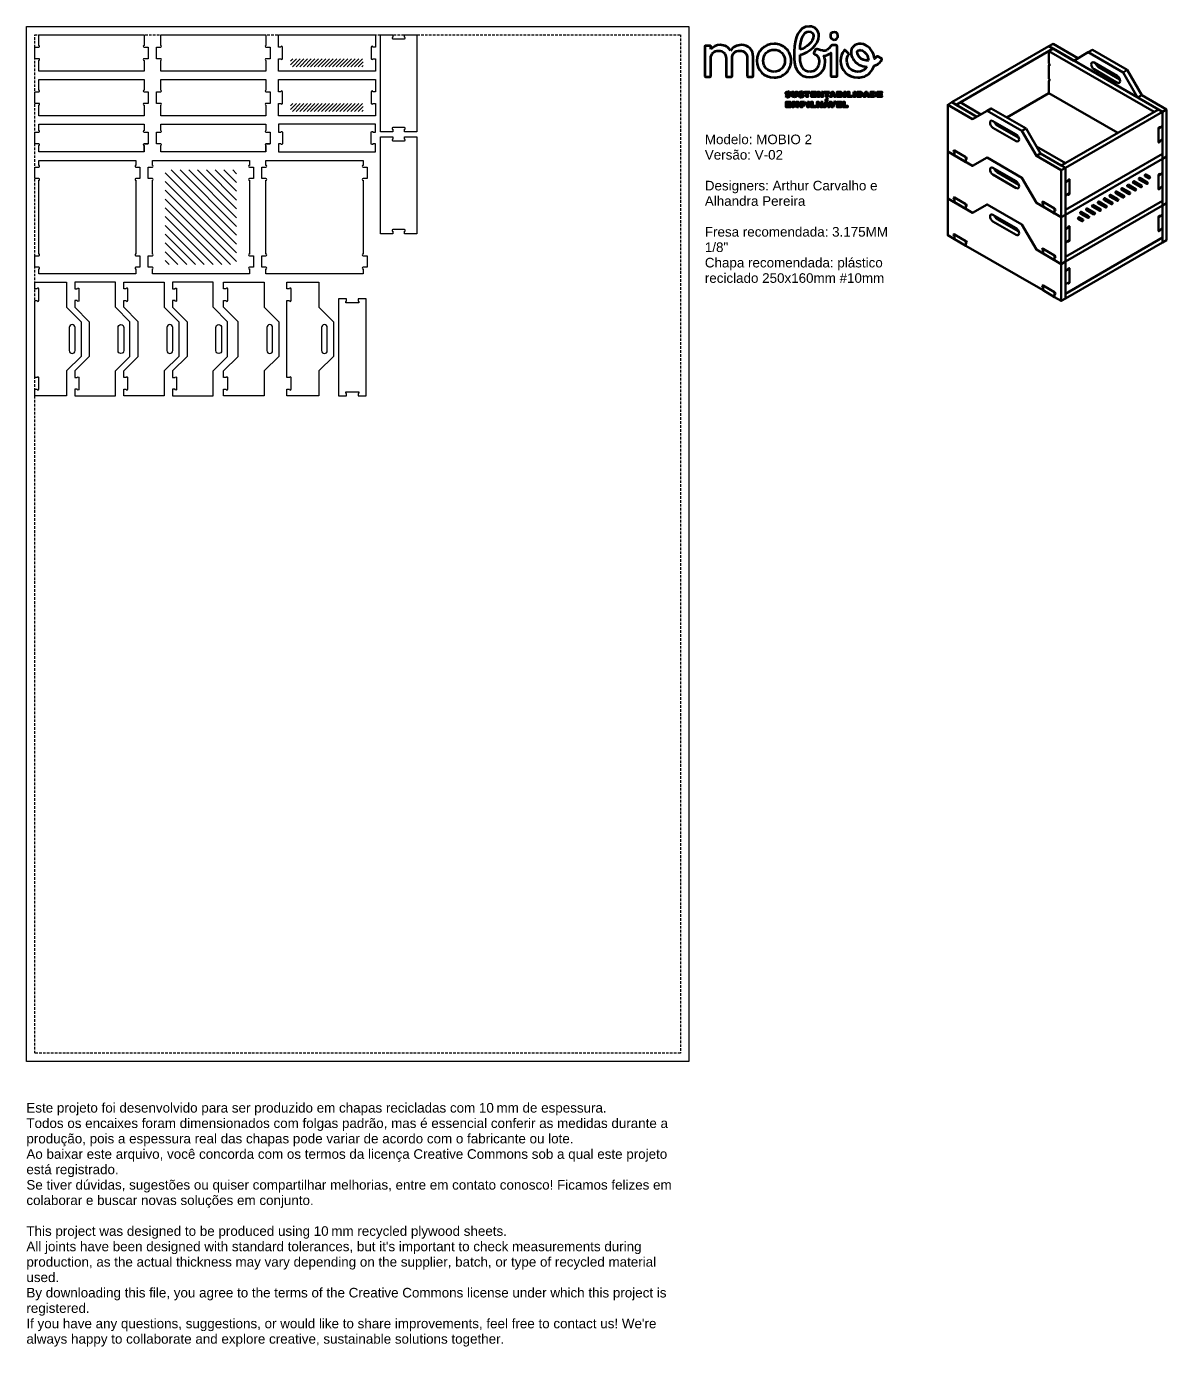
# Model space of a CAD drawing. Header units: inches. Extents: x 15 to 2770, y 903 to 4091.
import ezdxf

# ---------------------------------------------------------------- set-up
doc = ezdxf.new("R2010")
doc.units = ezdxf.units.IN
doc.header["$MEASUREMENT"] = 0
doc.linetypes.add('DASHED2', pattern=[9.525, 6.35, -3.175])
for name, color, linetype, plot in [('Chapa', 250, 'Continuous', False), ('PDF2_Geometry', 7, 'Continuous', False), ('PDF3_Geometry', 7, 'Continuous', False)]:
    doc.layers.add(name, color=color, linetype=linetype, plot=plot)
doc.layers.add('MARGEM_DE_SEGURANÇA_20.0MM', color=93, linetype='DASHED2', true_color=0x66cc66, plot=False)
doc.layers.add('TOP-CUT-INSIDE_10.0MM', color=240, linetype='Continuous', true_color=0xff1f31)
doc.layers.add('TOP-CUT-OUTSIDE_10.0MM', color=6, linetype='Continuous', true_color=0xff00ff)
doc.layers.add('TOP-CUT-ON-LINE_10.00MM', color=4, linetype='Continuous')
doc.styles.get("Standard").update_dxf_attribs({"font": 'arial.ttf'})

# ---------------------------------------------------------------- blocks, each defined once
blk = doc.blocks.new('Ativo 34')
at = {"layer": 'PDF2_Geometry', "lineweight": 158}
for points in [[(1.11, 10.45), (1.11, 10.92, 0.414143), (0.95, 11.07), (0.19, 11.07, 0.414143), (0.03, 10.92), (0.03, 5.62, 0.414199), (0.18, 5.47), (0.96, 5.47, 0.414234), (1.11, 5.62), (1.11, 8.78)], [(21.66, 8.72, 0.050353), (21.48, 9.25, 0.15197), (22.76, 9.8), (22.76, 5.63, 0.414196), (22.89, 5.5), (23.72, 5.5, 0.41362), (23.85, 5.63, -0.000191), (23.89, 10.91)], [(25.62, 8.37, -0.152618), (25.97, 9.51, 0.380297), (25.95, 9.69), (25.31, 10.25, 0.433501), (25.12, 10.23, 0.166927), (24.5, 8.37)], [(29.78, 6.2, 0.124287), (30.52, 7.43, 0.062677), (31.12, 7.71, 0.101098), (31.9, 8.49, 0.436845), (31.84, 8.77), (31.2, 9.13, 0.384715), (30.95, 9.08, -0.074276), (30.61, 8.73, 0.140931), (30.02, 10.28)], [(3.86, 8.8), (3.86, 5.62, 0.414314), (4, 5.47), (4.78, 5.47, 0.41417), (4.93, 5.62), (4.93, 8.78)], [(7.68, 8.8), (7.68, 6.09), (7.68, 6.09), (7.68, 5.62, 0.414313), (7.83, 5.47), (8.61, 5.47, 0.414171), (8.75, 5.62), (8.75, 7.53), (8.75, 7.53), (8.75, 9.06)], [(21.72, 8.18, 0.020427), (21.71, 8.38), (21.72, 8.38, 0.03153), (21.67, 8.7)], [(14.88, 2.24, 0.000303), (14.99, 2.21, 0.00214), (15.03, 2.2, -0.000431), (15.06, 2.2, 0.000938), (15.1, 2.19)], [(17.25, 2.24, 0.000326), (17.37, 2.21, 0.00214), (17.4, 2.2, -0.000431), (17.44, 2.2, 0.000938), (17.47, 2.19)]]:
    blk.add_lwpolyline(points, format="xyb", dxfattribs=at)
for points in [[(16.15, 10.09), (16.15, 8.72)], [(23.63, 11.17), (22.99, 11.17)], [(17.2, 8.81), (17.2, 9.4)], [(15.43, 2.63), (15.3, 2.49)], [(15.76, 2.23), (15.76, 2.77), (16, 2.77), (16, 2.22)], [(16.41, 2.22), (16.41, 2.77), (16.65, 2.77), (16.65, 2.22)], [(17.81, 2.63), (17.67, 2.49)], [(24.38, 1.84), (23.88, 1.84), (23.88, 2.77), (24.34, 2.77)], [(24.33, 2.59), (24.11, 2.59), (24.11, 2.39), (24.33, 2.39)], [(27.94, 1.84), (27.57, 1.84), (27.57, 2.77), (27.94, 2.77)], [(27.93, 2.56), (27.8, 2.56), (27.8, 2.04), (27.93, 2.04)], [(30.31, 1.84), (29.94, 1.84), (29.94, 2.77), (30.31, 2.77)], [(30.31, 2.56), (30.18, 2.56), (30.18, 2.04), (30.31, 2.04)], [(14.59, 1.99), (14.73, 2.12)], [(16.96, 1.99), (17.11, 2.12)], [(17.76, 0.27), (17.56, 0.27), (17.56, 0.03), (17.32, 0.03), (17.32, 0.97), (17.75, 0.97)], [(17.75, 0.76), (17.56, 0.76), (17.56, 0.48), (17.76, 0.48)], [(24.36, 2.21), (24.11, 2.21), (24.11, 2.02), (24.36, 2.02)]]:
    blk.add_lwpolyline(points, dxfattribs=at)
for points in [[(18.95, 2.77), (18.95, 2.56), (18.62, 2.56), (18.62, 1.84), (18.38, 1.84), (18.38, 2.56), (18.04, 2.56), (18.04, 2.77)], [(19.51, 2.03), (20.04, 2.03), (20.04, 1.84), (19.27, 1.84), (19.27, 2.77), (20.02, 2.77), (20.02, 2.57), (19.51, 2.57), (19.51, 2.41), (19.99, 2.41), (19.99, 2.22), (19.51, 2.22)], [(21.05, 2.77), (21.27, 2.77), (21.27, 1.84), (21.06, 1.84), (20.62, 2.42), (20.62, 1.84), (20.4, 1.84), (20.4, 2.77), (20.62, 2.77), (21.05, 2.18)], [(22.49, 2.77), (22.49, 2.56), (22.16, 2.56), (22.16, 1.84), (21.92, 1.84), (21.92, 2.56), (21.59, 2.56), (21.59, 2.77)], [(23.3, 1.84), (23.23, 2.03), (22.91, 2.03), (22.84, 1.84), (22.59, 1.84), (22.97, 2.77), (23.18, 2.77), (23.54, 1.84)], [(22.99, 2.23), (23.16, 2.23), (23.08, 2.47)], [(25.1, 2.77), (25.35, 2.77), (25.35, 1.84), (25.1, 1.84)], [(26.02, 2.05), (26.55, 2.05), (26.55, 1.84), (25.78, 1.84), (25.78, 2.77), (26.02, 2.77)], [(26.88, 2.77), (27.13, 2.77), (27.13, 1.84), (26.88, 1.84)], [(29.37, 1.84), (29.3, 2.03), (28.98, 2.03), (28.91, 1.84), (28.66, 1.84), (29.04, 2.77), (29.25, 2.77), (29.62, 1.84)], [(29.06, 2.23), (29.23, 2.23), (29.15, 2.47)], [(31.41, 2.03), (31.94, 2.03), (31.94, 1.84), (31.17, 1.84), (31.17, 2.77), (31.92, 2.77), (31.92, 2.57), (31.41, 2.57), (31.41, 2.41), (31.89, 2.41), (31.89, 2.22), (31.41, 2.22)], [(14.93, 0.23), (15.45, 0.23), (15.45, 0.03), (14.69, 0.03), (14.69, 0.97), (15.43, 0.97), (15.43, 0.77), (14.93, 0.77), (14.93, 0.61), (15.4, 0.61), (15.4, 0.42), (14.93, 0.42)], [(16.92, 0.03), (16.69, 0.03), (16.66, 0.75), (16.45, 0.15), (16.27, 0.15), (16.06, 0.77), (16.03, 0.03), (15.8, 0.03), (15.87, 0.97), (16.2, 0.97), (16.36, 0.47), (16.53, 0.97), (16.85, 0.97)], [(18.52, 0.97), (18.76, 0.97), (18.76, 0.03), (18.52, 0.03)], [(19.44, 0.25), (19.96, 0.25), (19.96, 0.03), (19.2, 0.03), (19.2, 0.97), (19.44, 0.97)], [(20.93, 0.97), (21.17, 0.97), (21.17, 0.03), (20.93, 0.03), (20.93, 0.42), (20.51, 0.42), (20.51, 0.03), (20.27, 0.03), (20.27, 0.97), (20.51, 0.97), (20.51, 0.63), (20.93, 0.63)], [(22.19, 0.03), (22.12, 0.23), (21.8, 0.23), (21.73, 0.03), (21.47, 0.03), (21.86, 0.97), (22.06, 0.97), (22.43, 0.03)], [(22.22, 1.38), (21.88, 1.1), (21.75, 1.26), (22.08, 1.54)], [(21.88, 0.43), (22.05, 0.43), (21.96, 0.67)], [(23.27, 0.97), (23.53, 1.04), (23.12, 0.03), (22.94, 0.03), (22.56, 0.97), (22.82, 0.97), (23.04, 0.35)], [(24.09, 0.23), (24.61, 0.23), (24.61, 0.03), (23.85, 0.03), (23.85, 0.97), (24.59, 0.97), (24.59, 0.77), (24.09, 0.77), (24.09, 0.61), (24.56, 0.61), (24.56, 0.42), (24.09, 0.42)], [(25.22, 0.25), (25.74, 0.25), (25.74, 0.03), (24.98, 0.03), (24.98, 0.97), (25.22, 0.97)]]:
    blk.add_lwpolyline(points, close=True, dxfattribs=at)
for centre, radius, start, end in [((23.2, 12.95), 0.553, 108.2136, 169.6569), ((21.5, 11.39), 1.19, 260.7743, 297.9289), ((28.04, 9.57), 0.726, 89.9896, 97.0145), ((29.55, 14.69), 6.29, 269.1959, 269.556), ((15.01, 2.14), 0.657, 69.0253, 90.0553), ((24.02, 41.8), 40.4, 257.1968, 257.3622), ((17.39, 2.14), 0.657, 69.0265, 90.0589), ((26.15, 40.73), 39.31, 257.1945, 257.3645), ((15.04, 2.53), 0.722, 249.0374, 270.1207), ((14.74, 1.2), 1.05, 66.7551, 68.3074), ((15.07, 2.01), 0.176, 44.9976, 52.5138), ((15.14, 2.1), 0.0738, 0.091, 17.1751), ((17.41, 2.53), 0.722, 249.0374, 270.1207), ((17.12, 1.2), 1.05, 66.7551, 68.3074), ((17.44, 2.01), 0.176, 44.9976, 52.5138), ((17.51, 2.1), 0.0743, 0.1445, 17.1215)]:
    blk.add_arc(centre, radius, start, end, dxfattribs=at)
for points in [[(18.87, 14.55), (16.85, 14.55), (16.15, 12.3), (16.15, 10.09)], [(20.59, 12.85), (20.59, 13.84), (19.87, 14.55), (18.87, 14.55)], [(17.2, 10.37), (17.25, 12.15), (17.76, 13.62), (18.83, 13.62)], [(19.59, 12.85), (19.59, 11.74), (18.27, 10.69), (17.2, 10.37)], [(17.2, 9.4), (18.78, 9.82), (20.59, 11.21), (20.59, 12.85)], [(18.83, 13.62), (19.29, 13.62), (19.59, 13.33), (19.59, 12.85)], [(22.66, 13.05), (22.56, 12.51), (22.87, 12.16), (23.31, 12.16)], [(24.02, 12.88), (24.02, 13.4), (23.52, 13.63), (23.03, 13.47)], [(23.31, 12.16), (23.76, 12.16), (24.02, 12.46), (24.02, 12.88)], [(2.81, 11.2), (2.1, 11.2), (1.51, 10.94), (1.11, 10.45)], [(1.11, 8.78), (1.11, 9.62), (1.66, 10.16), (2.52, 10.16)], [(2.52, 10.16), (3.33, 10.16), (3.86, 9.63), (3.86, 8.8)], [(4.68, 10.15), (4.32, 10.82), (3.65, 11.2), (2.81, 11.2)], [(6.63, 11.2), (5.78, 11.2), (5.09, 10.83), (4.68, 10.15)], [(4.93, 8.78), (4.93, 9.62), (5.48, 10.16), (6.35, 10.16)], [(6.35, 10.16), (7.16, 10.16), (7.68, 9.63), (7.68, 8.8)], [(8.17, 10.61), (7.79, 11), (7.26, 11.2), (6.63, 11.2)], [(8.75, 9.06), (8.75, 9.69), (8.55, 10.23), (8.17, 10.61)], [(12.5, 11.4), (10.74, 11.4), (9.42, 10.09), (9.42, 8.37)], [(10.54, 8.37), (10.54, 9.49), (11.38, 10.34), (12.5, 10.34)], [(14.7, 10.53), (14.13, 11.09), (13.35, 11.4), (12.5, 11.4)], [(12.5, 10.34), (13.62, 10.34), (14.46, 9.49), (14.46, 8.37)], [(15.58, 8.37), (15.58, 9.2), (15.27, 9.97), (14.7, 10.53)], [(20.14, 10.48), (19.99, 10.48), (19.65, 9.89), (19.65, 9.74)], [(19.65, 9.74), (19.65, 9.67), (19.69, 9.63), (19.74, 9.61)], [(19.74, 9.61), (20, 9.48), (20.21, 9.35), (20.38, 9.1)], [(21.31, 10.21), (20.65, 10.31), (20.24, 10.48), (20.14, 10.48)], [(22.63, 10.84), (22.47, 10.63), (22.28, 10.45), (22.06, 10.33)], [(22.99, 11.17), (22.78, 11.17), (22.73, 10.98), (22.63, 10.84)], [(23.89, 10.91), (23.89, 11.11), (23.8, 11.17), (23.63, 11.17)], [(26.63, 10.76), (26.13, 10.03), (26.46, 9.06), (26.9, 8.44)], [(27.81, 11.4), (27.15, 11.32), (26.81, 11.01), (26.63, 10.76)], [(27.81, 9.1), (27.58, 9.42), (27.41, 9.92), (27.55, 10.11)], [(27.55, 10.11), (27.59, 10.17), (27.69, 10.26), (27.95, 10.29)], [(30.02, 10.28), (29.79, 10.58), (28.96, 11.54), (27.81, 11.4)], [(28.04, 10.29), (28.57, 10.29), (29.04, 9.72), (29.13, 9.6)], [(29.13, 9.6), (29.44, 9.18), (29.5, 8.7), (29.5, 8.4)], [(9.42, 8.37), (9.42, 6.64), (10.74, 5.33), (12.5, 5.33)], [(12.5, 6.39), (11.38, 6.39), (10.54, 7.24), (10.54, 8.37)], [(14.46, 8.37), (14.46, 7.24), (13.62, 6.39), (12.5, 6.39)], [(14.7, 6.2), (15.27, 6.76), (15.58, 7.53), (15.58, 8.37)], [(16.15, 8.72), (16.15, 6.85), (17.11, 5.41), (18.91, 5.41)], [(18.97, 6.38), (17.79, 6.38), (17.2, 7.47), (17.2, 8.81)], [(18.91, 5.41), (20.53, 5.41), (21.72, 6.52), (21.72, 8.18)], [(20.63, 8.16), (20.63, 7.15), (19.95, 6.38), (18.97, 6.38)], [(20.38, 9.1), (20.56, 8.83), (20.63, 8.48), (20.63, 8.16)], [(21.67, 8.7), (21.67, 8.71), (21.67, 8.71), (21.66, 8.72)], [(24.5, 8.37), (24.5, 6.64), (25.83, 5.33), (27.59, 5.33)], [(27.59, 6.39), (26.47, 6.39), (25.62, 7.24), (25.62, 8.37)], [(26.9, 8.44), (27.39, 7.75), (28.22, 7.35), (29.24, 7.29)], [(29.24, 7.29), (28.9, 6.74), (28.3, 6.39), (27.59, 6.39)], [(29.46, 8.4), (29.03, 8.4), (28.24, 8.5), (27.81, 9.1)], [(12.5, 5.33), (13.35, 5.33), (14.13, 5.64), (14.7, 6.2)], [(27.59, 5.33), (28.43, 5.33), (29.21, 5.64), (29.78, 6.2)], [(14.62, 2.5), (14.62, 2.6), (14.66, 2.67), (14.73, 2.73)], [(14.64, 2.4), (14.63, 2.43), (14.62, 2.46), (14.62, 2.5)], [(14.69, 2.33), (14.67, 2.35), (14.65, 2.37), (14.64, 2.4)], [(14.73, 2.73), (14.81, 2.78), (14.9, 2.8), (15.01, 2.8)], [(15, 2.59), (14.9, 2.59), (14.85, 2.57), (14.85, 2.52)], [(14.85, 2.52), (14.85, 2.49), (14.87, 2.47), (14.9, 2.45)], [(14.9, 2.45), (14.94, 2.44), (14.98, 2.42), (15.04, 2.41)], [(15.3, 2.49), (15.23, 2.56), (15.13, 2.59), (15, 2.59)], [(15.04, 2.41), (15.05, 2.41), (15.06, 2.4), (15.07, 2.4)], [(15.25, 2.76), (15.32, 2.73), (15.38, 2.69), (15.43, 2.63)], [(16.99, 2.5), (16.99, 2.6), (17.03, 2.67), (17.11, 2.73)], [(17.01, 2.4), (17, 2.43), (16.99, 2.46), (16.99, 2.5)], [(17.06, 2.33), (17.05, 2.35), (17.03, 2.37), (17.01, 2.4)], [(17.11, 2.73), (17.18, 2.78), (17.27, 2.8), (17.38, 2.8)], [(17.38, 2.59), (17.28, 2.59), (17.23, 2.57), (17.23, 2.52)], [(17.23, 2.52), (17.23, 2.49), (17.24, 2.47), (17.28, 2.45)], [(17.28, 2.45), (17.31, 2.44), (17.36, 2.42), (17.42, 2.41)], [(17.67, 2.49), (17.6, 2.56), (17.5, 2.59), (17.38, 2.59)], [(17.42, 2.41), (17.43, 2.41), (17.44, 2.4), (17.44, 2.4)], [(17.62, 2.76), (17.7, 2.73), (17.76, 2.69), (17.81, 2.63)], [(24.42, 2.56), (24.4, 2.58), (24.37, 2.59), (24.33, 2.59)], [(24.33, 2.39), (24.37, 2.39), (24.4, 2.4), (24.42, 2.43)], [(24.34, 2.77), (24.45, 2.77), (24.54, 2.75), (24.6, 2.69)], [(24.45, 2.5), (24.45, 2.52), (24.44, 2.54), (24.42, 2.56)], [(24.42, 2.43), (24.44, 2.45), (24.45, 2.47), (24.45, 2.5)], [(24.69, 2.51), (24.69, 2.43), (24.66, 2.37), (24.58, 2.32)], [(24.6, 2.69), (24.66, 2.64), (24.69, 2.58), (24.69, 2.51)], [(28.14, 2.49), (28.08, 2.54), (28.02, 2.56), (27.93, 2.56)], [(27.94, 2.77), (28.09, 2.77), (28.22, 2.73), (28.31, 2.64)], [(28.22, 2.31), (28.22, 2.38), (28.19, 2.44), (28.14, 2.49)], [(28.31, 2.64), (28.41, 2.55), (28.46, 2.44), (28.46, 2.3)], [(30.31, 2.77), (30.46, 2.77), (30.59, 2.73), (30.69, 2.64)], [(30.51, 2.49), (30.46, 2.54), (30.39, 2.56), (30.31, 2.56)], [(30.59, 2.31), (30.59, 2.38), (30.56, 2.44), (30.51, 2.49)], [(30.69, 2.64), (30.79, 2.55), (30.84, 2.44), (30.84, 2.3)], [(14.78, 1.85), (14.7, 1.89), (14.63, 1.93), (14.59, 1.99)], [(14.78, 2.28), (14.74, 2.29), (14.71, 2.31), (14.69, 2.33)], [(14.73, 2.12), (14.81, 2.05), (14.92, 2.01), (15.04, 2.01)], [(14.88, 2.24), (14.85, 2.25), (14.82, 2.26), (14.78, 2.28)], [(15.04, 2.01), (15.09, 2.01), (15.13, 2.02), (15.16, 2.03)], [(15.33, 1.89), (15.25, 1.83), (15.15, 1.81), (15.04, 1.81)], [(15.13, 2.18), (15.12, 2.18), (15.11, 2.18), (15.1, 2.19)], [(15.18, 2.15), (15.17, 2.16), (15.16, 2.16), (15.15, 2.17)], [(15.16, 2.03), (15.19, 2.05), (15.21, 2.07), (15.21, 2.1)], [(15.18, 2.38), (15.21, 2.37), (15.24, 2.36), (15.28, 2.34)], [(15.21, 2.12), (15.2, 2.13), (15.2, 2.13), (15.19, 2.14)], [(15.28, 2.34), (15.32, 2.33), (15.35, 2.31), (15.37, 2.29)], [(15.44, 2.11), (15.44, 2.01), (15.41, 1.94), (15.33, 1.89)], [(15.37, 2.29), (15.39, 2.27), (15.41, 2.25), (15.42, 2.22)], [(15.42, 2.22), (15.44, 2.19), (15.44, 2.15), (15.44, 2.11)], [(15.88, 1.92), (15.8, 2), (15.76, 2.11), (15.76, 2.23)], [(16.2, 1.81), (16.07, 1.81), (15.97, 1.85), (15.88, 1.92)], [(16, 2.22), (16, 2.16), (16.02, 2.12), (16.06, 2.08)], [(16.06, 2.08), (16.1, 2.04), (16.14, 2.02), (16.2, 2.02)], [(16.2, 2.02), (16.26, 2.02), (16.31, 2.04), (16.35, 2.08)], [(16.52, 1.92), (16.44, 1.84), (16.33, 1.81), (16.2, 1.81)], [(16.35, 2.08), (16.39, 2.12), (16.41, 2.16), (16.41, 2.22)], [(16.65, 2.22), (16.65, 2.1), (16.61, 2), (16.52, 1.92)], [(17.15, 1.85), (17.07, 1.89), (17.01, 1.93), (16.96, 1.99)], [(17.15, 2.28), (17.11, 2.29), (17.08, 2.31), (17.06, 2.33)], [(17.11, 2.12), (17.19, 2.05), (17.29, 2.01), (17.42, 2.01)], [(17.25, 2.24), (17.23, 2.25), (17.19, 2.26), (17.15, 2.28)], [(17.7, 1.89), (17.63, 1.83), (17.53, 1.81), (17.41, 1.81)], [(17.42, 2.01), (17.47, 2.01), (17.51, 2.02), (17.54, 2.03)], [(17.5, 2.18), (17.49, 2.18), (17.48, 2.18), (17.47, 2.19)], [(17.55, 2.15), (17.55, 2.16), (17.54, 2.16), (17.53, 2.17)], [(17.54, 2.03), (17.57, 2.05), (17.58, 2.07), (17.58, 2.1)], [(17.55, 2.38), (17.58, 2.37), (17.61, 2.36), (17.65, 2.34)], [(17.58, 2.12), (17.58, 2.13), (17.58, 2.13), (17.57, 2.14)], [(17.65, 2.34), (17.69, 2.33), (17.72, 2.31), (17.74, 2.29)], [(17.82, 2.11), (17.82, 2.01), (17.78, 1.94), (17.7, 1.89)], [(17.74, 2.29), (17.76, 2.27), (17.78, 2.25), (17.8, 2.22)], [(17.75, 0.97), (17.87, 0.97), (17.96, 0.94), (18.04, 0.87)], [(17.86, 0.72), (17.83, 0.75), (17.79, 0.76), (17.75, 0.76)], [(17.76, 0.48), (17.8, 0.48), (17.84, 0.5), (17.86, 0.52)], [(18.04, 0.37), (17.97, 0.31), (17.88, 0.27), (17.76, 0.27)], [(17.8, 2.22), (17.81, 2.19), (17.82, 2.15), (17.82, 2.11)], [(17.9, 0.62), (17.9, 0.66), (17.89, 0.69), (17.86, 0.72)], [(17.86, 0.52), (17.89, 0.55), (17.9, 0.58), (17.9, 0.62)], [(18.04, 0.87), (18.11, 0.81), (18.15, 0.72), (18.15, 0.62)], [(18.15, 0.62), (18.15, 0.52), (18.11, 0.44), (18.04, 0.37)], [(24.46, 2.19), (24.44, 2.2), (24.4, 2.21), (24.36, 2.21)], [(24.36, 2.02), (24.4, 2.02), (24.44, 2.03), (24.46, 2.05)], [(24.65, 1.91), (24.58, 1.86), (24.5, 1.84), (24.38, 1.84)], [(24.5, 2.12), (24.5, 2.14), (24.49, 2.17), (24.46, 2.19)], [(24.46, 2.05), (24.49, 2.07), (24.5, 2.09), (24.5, 2.12)], [(24.58, 2.32), (24.64, 2.29), (24.68, 2.26), (24.7, 2.22)], [(24.74, 2.09), (24.74, 2.02), (24.71, 1.96), (24.65, 1.91)], [(24.7, 2.22), (24.73, 2.18), (24.74, 2.14), (24.74, 2.09)], [(27.93, 2.04), (28.02, 2.04), (28.08, 2.07), (28.14, 2.12)], [(28.31, 1.97), (28.22, 1.88), (28.09, 1.84), (27.94, 1.84)], [(28.14, 2.12), (28.19, 2.17), (28.22, 2.23), (28.22, 2.31)], [(28.46, 2.3), (28.46, 2.17), (28.41, 2.06), (28.31, 1.97)], [(30.31, 2.04), (30.39, 2.04), (30.46, 2.07), (30.51, 2.12)], [(30.69, 1.97), (30.59, 1.88), (30.46, 1.84), (30.31, 1.84)], [(30.51, 2.12), (30.56, 2.17), (30.59, 2.23), (30.59, 2.31)], [(30.84, 2.3), (30.84, 2.17), (30.79, 2.06), (30.69, 1.97)]]:
    blk.add_open_spline(points, degree=3, dxfattribs=at)
blk = doc.blocks.new('Mobio 2 block')
at = {"layer": 'PDF3_Geometry', "lineweight": 50}
for points in [[(254.4, 135.4), (244.4, 141.1), (10, 5.8), (20, 0)], [(254.4, 135.4), (244.4, 129.6), (498.8, -17.3), (508.8, -11.6)], [(528.8, -11.6), (518.8, -17.3), (518.8, -130.4), (528.8, -124.7)], [(518.8, -52), (508.8, -57.7), (508.8, -90), (518.8, -84.3)], [(44.1, -138.6), (44.1, -127), (16.1, -110.9), (16.1, -122.4)], [(518.8, -130.4), (518.8, -118.9), (284.4, -254.2), (284.4, -265.8)], [(528.8, -124.7), (518.8, -130.4), (518.8, -243.6), (528.8, -237.8)], [(167.7, -186.8), (113.1, -155.3)], [(476.2, -172.2), (486.3, -178), (476.1, -172.2)], [(518.8, -165.1), (508.8, -170.8), (508.8, -203.2), (518.8, -197.4)], [(16.1, -224.1), (16.1, -235.6), (44.1, -251.8), (44.1, -240.2)], [(258.3, -262.3), (258.3, -250.7), (230.3, -234.5), (230.3, -246.1)], [(284.4, -367.4), (284.4, -378.9), (518.8, -243.6), (518.8, -232.1)], [(518.8, -332.5), (518.8, -243.6), (528.8, -237.8), (528.8, -326.7)], [(167.7, -300), (113.1, -268.5)], [(314.9, -275.4), (324.9, -281.2), (314.8, -275.3)], [(518.8, -266.2), (518.8, -298.5), (508.8, -304.2), (508.8, -271.9)], [(44.1, -340.7), (44.1, -329.1), (16.1, -313), (16.1, -324.5)], [(230.3, -347.7), (230.3, -359.2), (258.3, -375.4), (258.3, -363.9)], [(518.8, -332.5), (284.4, -467.8), (284.4, -456.3), (518.8, -321)], [(258.3, -464.4), (258.3, -452.8), (230.3, -436.6), (230.3, -448.2)]]:
    blk.add_lwpolyline(points, close=True, dxfattribs=at)
for points in [[(314.6, 112.1), (254.4, 146.9), (244.4, 141.1), (304.6, 106.4), (339.6, 126.6), (349.6, 132.4), (433.6, 83.9)], [(244.4, 129.6), (244.4, 99.6)], [(339.6, 126.6), (423.6, 78.1), (433.6, 83.9), (468.5, 23.2)], [(409.6, 69.4), (353.6, 101.7)], [(244.4, 62.6), (244.4, 94.9)], [(353.6, 85.5), (409.6, 53.2)], [(363.5, 91.3), (415.9, 61.1)], [(423.6, 78.1), (458.6, 17.5), (468.5, 23.2), (528.8, -11.6)], [(410.8, -68.1), (244.4, 28), (244.4, 58), (246.4, 59.1)], [(80.2, -23.2), (30, 5.8), (20, 0), (70.2, -29), (10, 5.8), (0, 0), (0, -113.1), (16.1, -122.4), (16.1, -115.5)], [(0, 0), (60.2, -34.7), (95.2, -14.5), (105.2, -8.7), (189.2, -57.2)], [(143, -30.6), (244.4, 28)], [(510.8, -54.2), (512.8, -55.4), (518.8, -52), (518.8, -17.3), (458.6, 17.5)], [(95.2, -14.5), (179.2, -63), (189.2, -57.2), (224.2, -117.9), (274.4, -146.8), (284.4, -141.1), (214.2, -100.6)], [(179.2, -63), (214.2, -123.6), (224.2, -117.9), (284.4, -152.7), (518.8, -17.3), (508.8, -11.6), (274.4, -146.8), (284.4, -152.7), (284.4, -187.3), (290.4, -183.8)], [(165.2, -71.7), (109.2, -39.4)], [(109.2, -55.6), (165.2, -87.9)], [(113.1, -42.2), (167.7, -73.7)], [(118, -45), (118.5, -44.7)], [(119.2, -49.8), (171.5, -80)], [(508.8, -90), (508.8, -57.7)], [(290.4, -216.1), (284.4, -219.6), (284.4, -254.2), (518.8, -118.9), (518.8, -84.3), (512.8, -87.8)], [(260.3, -367.3), (258.3, -368.5), (258.3, -375.4), (274.4, -384.7), (284.4, -378.9), (284.4, -265.8), (274.4, -271.5), (214.2, -236.8), (179.2, -176.2), (95.2, -127.7), (60.2, -147.9), (0, -113.1), (0, -226.3), (16.1, -235.6), (16.1, -228.7)], [(16.1, -110.9), (44.1, -127)], [(214.2, -123.6), (274.4, -158.4), (284.4, -152.7), (284.4, -265.8), (274.4, -271.5), (258.3, -262.3), (258.3, -255.3), (260.3, -254.2)], [(16.1, -317.6), (16.1, -324.5), (0, -315.2), (0, -226.3), (60.2, -261.1), (95.2, -240.8), (179.2, -289.3), (214.2, -350), (274.4, -384.7), (274.4, -271.5), (274.4, -158.4)], [(230.3, -239.2), (230.3, -246.1), (214.2, -236.8), (179.2, -176.2), (95.2, -127.7), (60.2, -147.9), (44.1, -138.6), (44.1, -131.6), (46.1, -130.5)], [(165.2, -184.9), (109.2, -152.6)], [(290.4, -297), (284.4, -300.5), (284.4, -265.8), (518.8, -130.4), (518.8, -165.1), (512.8, -168.6), (510.8, -167.4)], [(109.2, -168.8), (165.2, -201.1)], [(119.2, -162.9), (171.5, -193.2)], [(292.4, -180.3), (294.4, -181.5), (294.4, -213.8), (284.4, -219.6), (284.4, -187.3), (294.4, -181.5), (294.4, -213.8)], [(466.6, -199.3), (447.8, -188.5), (456.6, -193.6)], [(449.9, -184.9), (468.7, -195.7)], [(462, -180.3), (470.8, -185.4)], [(480.8, -191.2), (462, -180.4)], [(464.1, -176.7), (482.9, -187.5)], [(478.2, -168.5), (488.4, -174.3)], [(508.8, -203.2), (508.8, -170.8)], [(290.4, -329.3), (284.4, -332.8), (284.4, -367.4), (518.8, -232.1), (518.8, -197.4), (512.8, -200.9)], [(391, -219), (392.2, -219.7)], [(409.9, -232.1), (391.1, -221.3)], [(391.1, -221.3), (399.9, -226.3)], [(392.2, -217.7), (392.2, -221.9)], [(393.2, -217.5), (412, -228.4)], [(424.1, -223.9), (405.3, -213.1), (414.1, -218.1)], [(407.4, -209.4), (426.2, -220.2)], [(411.6, -216.6), (411.6, -211.8)], [(438.3, -215.7), (419.5, -204.9), (428.3, -209.9)], [(421.6, -201.2), (440.4, -212)], [(433.5, -194.4), (444.4, -200.7)], [(452.4, -207.5), (433.6, -196.7), (442.4, -201.8)], [(435.7, -193), (454.5, -203.9)], [(16.1, -224.1), (44.1, -240.2)], [(230.3, -352.4), (230.3, -359.2), (214.2, -350), (179.2, -289.3), (95.2, -240.8), (60.2, -261.1), (44.1, -251.8), (44.1, -244.8), (46.1, -243.7)], [(230.3, -234.5), (258.3, -250.7)], [(510.8, -268.4), (512.8, -269.6), (518.8, -266.2), (518.8, -243.6), (284.4, -378.9), (284.4, -401.4), (294.4, -395.7), (292.4, -394.6)], [(353.3, -264.8), (334.5, -253.9), (343.3, -259)], [(336.5, -250.2), (336.5, -255.1), (336.5, -250.2)], [(339.3, -251.8), (337.1, -253.2), (336.5, -252.9)], [(336.5, -251.8), (337.4, -252.2)], [(336.6, -250.3), (355.3, -261.1)], [(337.1, -253.2), (337.4, -252.2), (338.6, -251.5)], [(342.1, -253.5), (342.1, -258.4)], [(348.6, -245.7), (357.4, -250.8)], [(367.4, -256.6), (348.6, -245.8)], [(350.7, -242.1), (369.5, -252.9)], [(381.6, -248.4), (362.8, -237.6), (371.6, -242.7)], [(364.9, -233.9), (383.7, -244.8)], [(367.2, -235.3), (367.2, -240.2)], [(395.8, -240.3), (377, -229.4), (385.8, -234.5)], [(379.1, -225.7), (397.9, -236.6)], [(386.5, -234.5), (386.5, -230.1)], [(109.2, -265.7), (165.2, -298.1)], [(165.2, -314.2), (109.2, -281.9)], [(171.5, -306.3), (119.2, -276.1)], [(316.9, -271.7), (327, -277.5)], [(317.2, -271.8), (317.2, -273.8)], [(339.1, -273), (320.3, -262.1), (329.1, -267.2)], [(322.4, -258.4), (341.2, -269.3)], [(508.8, -304.2), (508.8, -271.9)], [(16.1, -313), (44.1, -329.1)], [(294.4, -327), (294.4, -294.6), (284.4, -300.5), (284.4, -332.8), (294.4, -327), (294.4, -294.6), (292.4, -293.5)], [(290.4, -430.4), (284.4, -433.8), (284.4, -456.3), (518.8, -321), (518.8, -298.5), (512.8, -301.9)], [(46.1, -332.6), (44.1, -333.7), (44.1, -340.7), (230.3, -448.2), (230.3, -441.3)], [(230.3, -347.7), (258.3, -363.9)], [(274.4, -473.6), (274.4, -384.7), (284.4, -378.9), (284.4, -467.8), (274.4, -473.6), (258.3, -464.4), (258.3, -457.4), (260.3, -456.3)], [(290.4, -398), (284.4, -401.4), (284.4, -433.8), (294.4, -428), (294.4, -395.7), (294.4, -428)], [(230.3, -436.6), (258.3, -452.8)]]:
    blk.add_lwpolyline(points, dxfattribs=at)
blk.add_arc((414.4, -222.2), 4.76, 74.8935, 103.847, dxfattribs=at)
for points in [[(246.4, 96.2), (246.4, 97.5), (245.5, 99), (244.4, 99.7)], [(245.9, 98.1), (245, 97.3), (244.4, 96), (244.4, 95)], [(244.4, 95), (245.5, 94.4), (246.4, 94.9), (246.4, 96.2)], [(353.6, 101.8), (349.7, 104), (346.6, 102.2), (346.6, 97.7)], [(346.6, 97.7), (346.6, 93.3), (349.7, 87.8), (353.6, 85.6)], [(357.3, 99.6), (358.4, 96.1), (360.9, 92.9), (363.6, 91.3)], [(416.6, 57.3), (416.6, 61.8), (413.5, 67.2), (409.6, 69.4)], [(246.4, 59.2), (246.4, 60.5), (245.5, 62), (244.4, 62.7)], [(244.4, 62.7), (244.4, 61.7), (245, 61.1), (245.8, 61.2)], [(244.4, 58), (245.5, 57.4), (246.4, 57.9), (246.4, 59.2)], [(409.6, 53.3), (413.5, 51), (416.6, 52.8), (416.6, 57.3)], [(109.2, -39.3), (105.4, -37.1), (102.2, -38.9), (102.2, -43.4)], [(102.2, -43.4), (102.2, -47.8), (105.4, -53.3), (109.2, -55.5)], [(112.9, -41.5), (114.1, -45), (116.5, -48.2), (119.2, -49.8)], [(510.8, -54.2), (509.7, -54.8), (508.8, -56.4), (508.8, -57.7)], [(512.8, -55.4), (512.8, -54.1), (511.9, -53.6), (510.8, -54.2)], [(172.3, -83.8), (172.3, -79.3), (169.1, -73.9), (165.3, -71.7)], [(165.3, -87.8), (169.1, -90.1), (172.3, -88.3), (172.3, -83.8)], [(508.8, -90), (508.8, -91.3), (509.7, -91.8), (510.8, -91.2)], [(510.8, -91.2), (511.9, -90.5), (512.8, -89), (512.8, -87.7)], [(16.1, -110.8), (15, -110.2), (14.1, -110.7), (14.1, -112)], [(14.1, -112), (14.1, -113.3), (15, -114.8), (16.1, -115.5)], [(46.2, -130.5), (46.2, -129.2), (45.3, -127.6), (44.2, -127)], [(44.2, -131.6), (45.3, -132.3), (46.2, -131.8), (46.2, -130.5)], [(109.2, -152.5), (105.4, -150.3), (102.2, -152.1), (102.2, -156.6)], [(102.2, -156.6), (102.2, -161), (105.4, -166.5), (109.2, -168.7)], [(112.9, -154.6), (114.1, -158.1), (116.5, -161.3), (119.2, -162.9)], [(172.3, -197), (172.3, -192.5), (169.1, -187.1), (165.3, -184.9)], [(292.4, -180.3), (291.3, -180.9), (290.4, -182.5), (290.4, -183.8)], [(294.4, -181.4), (294.4, -180.2), (293.5, -179.6), (292.4, -180.3)], [(447.9, -186), (447.3, -187), (447.3, -188.1), (447.9, -188.4)], [(450, -184.8), (449.4, -184.4), (448.4, -185), (447.9, -186)], [(458.8, -192.3), (459.4, -191.3), (459.4, -190.2), (458.8, -189.9)], [(462, -177.9), (461.4, -178.9), (461.4, -180), (462, -180.3)], [(464.1, -176.6), (463.5, -176.3), (462.6, -176.8), (462, -177.9)], [(470.8, -185.4), (471.4, -185.7), (472.3, -185.2), (472.9, -184.2)], [(472.9, -184.2), (473.5, -183.2), (473.5, -182.1), (472.9, -181.7)], [(476.2, -169.6), (475.6, -170.7), (475.6, -171.8), (476.2, -172.1)], [(478.3, -168.4), (477.7, -168.1), (476.8, -168.6), (476.2, -169.6)], [(476.3, -172.2), (476.9, -172.5), (477.8, -172), (478.4, -170.9)], [(478.4, -170.9), (479, -169.9), (479, -168.8), (478.4, -168.5)], [(480.8, -191.1), (481.4, -191.5), (482.4, -190.9), (483, -189.9)], [(483, -189.9), (483.6, -188.9), (483.6, -187.8), (483, -187.5)], [(486.3, -178), (486.9, -178.3), (487.8, -177.8), (488.4, -176.7)], [(488.4, -176.7), (489, -175.7), (489, -174.6), (488.4, -174.3)], [(510.8, -167.3), (509.7, -168), (508.8, -169.5), (508.8, -170.8)], [(512.8, -168.5), (512.8, -167.2), (511.9, -166.7), (510.8, -167.3)], [(165.3, -201), (169.1, -203.3), (172.3, -201.5), (172.3, -197)], [(290.4, -216.1), (290.4, -217.4), (291.3, -217.9), (292.4, -217.2)], [(292.4, -217.2), (293.5, -216.6), (294.4, -215), (294.4, -213.8)], [(391.2, -218.7), (390.6, -219.8), (390.6, -220.9), (391.2, -221.2)], [(393.3, -217.5), (392.7, -217.2), (391.7, -217.7), (391.2, -218.7)], [(402.1, -225.1), (402.7, -224), (402.7, -222.9), (402.1, -222.6)], [(405.3, -210.5), (404.8, -211.6), (404.8, -212.7), (405.3, -213)], [(407.5, -209.3), (406.9, -209), (405.9, -209.5), (405.3, -210.5)], [(414.1, -218.1), (414.7, -218.4), (415.7, -217.9), (416.3, -216.9)], [(416.3, -216.9), (416.9, -215.8), (416.9, -214.7), (416.3, -214.4)], [(419.5, -202.4), (418.9, -203.4), (418.9, -204.5), (419.5, -204.8)], [(421.7, -201.2), (421.1, -200.8), (420.1, -201.4), (419.5, -202.4)], [(424.1, -223.9), (424.7, -224.2), (425.7, -223.7), (426.3, -222.7)], [(426.3, -222.7), (426.9, -221.6), (426.9, -220.5), (426.3, -220.2)], [(428.3, -209.9), (428.9, -210.3), (429.9, -209.7), (430.5, -208.7)], [(430.5, -208.7), (431, -207.7), (431.1, -206.6), (430.5, -206.3)], [(433.7, -194.2), (433.1, -195.2), (433.1, -196.3), (433.7, -196.6)], [(435.8, -193), (435.2, -192.6), (434.3, -193.2), (433.7, -194.2)], [(438.3, -215.7), (438.9, -216), (439.9, -215.5), (440.5, -214.5)], [(440.5, -214.5), (441, -213.4), (441, -212.3), (440.5, -212)], [(442.5, -201.7), (443.1, -202.1), (444, -201.5), (444.6, -200.5)], [(444.6, -200.5), (445.2, -199.5), (445.2, -198.4), (444.6, -198.1)], [(452.5, -207.5), (453, -207.8), (454, -207.3), (454.6, -206.3)], [(454.6, -206.3), (455.2, -205.2), (455.2, -204.1), (454.6, -203.8)], [(456.7, -193.5), (457.2, -193.9), (458.2, -193.3), (458.8, -192.3)], [(466.7, -199.3), (467.2, -199.7), (468.2, -199.1), (468.8, -198.1)], [(468.8, -198.1), (469.4, -197.1), (469.4, -196), (468.8, -195.7)], [(508.8, -203.1), (508.8, -204.4), (509.7, -205), (510.8, -204.3)], [(510.8, -204.3), (511.9, -203.7), (512.8, -202.1), (512.8, -200.8)], [(16.1, -224), (15, -223.3), (14.1, -223.9), (14.1, -225.1)], [(14.1, -225.1), (14.1, -226.4), (15, -228), (16.1, -228.6)], [(46.2, -243.6), (46.2, -242.3), (45.3, -240.8), (44.2, -240.1)], [(44.2, -244.8), (45.3, -245.4), (46.2, -244.9), (46.2, -243.6)], [(230.3, -234.5), (229.2, -233.9), (228.3, -234.4), (228.3, -235.7)], [(228.3, -235.7), (228.3, -237), (229.2, -238.5), (230.3, -239.2)], [(260.4, -254.2), (260.4, -252.9), (259.5, -251.3), (258.4, -250.7)], [(258.4, -255.3), (259.5, -256), (260.4, -255.4), (260.4, -254.2)], [(334.5, -251.5), (333.9, -252.5), (333.9, -253.6), (334.5, -253.9)], [(336.7, -250.3), (336.1, -249.9), (335.1, -250.5), (334.5, -251.5)], [(348.7, -243.3), (348.1, -244.3), (348.1, -245.4), (348.7, -245.7)], [(350.8, -242.1), (350.2, -241.7), (349.2, -242.3), (348.7, -243.3)], [(357.5, -250.8), (358, -251.2), (359, -250.6), (359.6, -249.6)], [(359.6, -249.6), (360.2, -248.6), (360.2, -247.5), (359.6, -247.1)], [(362.8, -235.1), (362.3, -236.1), (362.3, -237.2), (362.8, -237.5)], [(365, -233.9), (364.4, -233.5), (363.4, -234.1), (362.8, -235.1)], [(369.6, -255.3), (370.2, -254.3), (370.2, -253.2), (369.6, -252.9)], [(371.6, -242.6), (372.2, -243), (373.2, -242.4), (373.8, -241.4)], [(373.8, -241.4), (374.4, -240.4), (374.4, -239.3), (373.8, -238.9)], [(377, -226.9), (376.4, -228), (376.4, -229.1), (377, -229.4)], [(379.2, -225.7), (378.6, -225.4), (377.6, -225.9), (377, -226.9)], [(381.6, -248.4), (382.2, -248.8), (383.2, -248.2), (383.8, -247.2)], [(383.8, -247.2), (384.4, -246.2), (384.4, -245.1), (383.8, -244.8)], [(385.8, -234.4), (386.4, -234.8), (387.4, -234.2), (388, -233.2)], [(388, -233.2), (388.5, -232.2), (388.5, -231.1), (388, -230.7)], [(395.8, -240.2), (396.4, -240.6), (397.4, -240), (398, -239)], [(398, -239), (398.5, -238), (398.5, -236.9), (398, -236.5)], [(400, -226.3), (400.5, -226.6), (401.5, -226.1), (402.1, -225.1)], [(410, -232), (410.5, -232.4), (411.5, -231.8), (412.1, -230.8)], [(412.1, -230.8), (412.7, -229.8), (412.7, -228.7), (412.1, -228.3)], [(109.2, -265.7), (105.4, -263.4), (102.2, -265.3), (102.2, -269.7)], [(102.2, -269.7), (102.2, -274.2), (105.4, -279.6), (109.2, -281.9)], [(112.9, -267.8), (114.1, -271.3), (116.5, -274.5), (119.2, -276.1)], [(314.8, -272.8), (314.2, -273.8), (314.2, -274.9), (314.8, -275.3)], [(317, -271.6), (316.4, -271.2), (315.4, -271.8), (314.8, -272.8)], [(315, -275.4), (315.5, -275.7), (316.5, -275.2), (317.1, -274.1)], [(317.1, -274.1), (317.7, -273.1), (317.7, -272), (317.1, -271.7)], [(320.3, -259.6), (319.8, -260.6), (319.8, -261.7), (320.3, -262.1)], [(322.5, -258.4), (321.9, -258.1), (320.9, -258.6), (320.3, -259.6)], [(324.9, -281.1), (325.5, -281.5), (326.5, -280.9), (327.1, -279.9)], [(327.1, -279.9), (327.7, -278.9), (327.7, -277.8), (327.1, -277.4)], [(329.1, -267.2), (329.7, -267.5), (330.7, -267), (331.3, -265.9)], [(331.3, -265.9), (331.8, -264.9), (331.9, -263.8), (331.3, -263.5)], [(339.1, -272.9), (339.7, -273.3), (340.7, -272.7), (341.3, -271.7)], [(341.3, -271.7), (341.8, -270.7), (341.8, -269.6), (341.3, -269.2)], [(343.3, -259), (343.9, -259.3), (344.9, -258.8), (345.4, -257.7)], [(345.4, -257.7), (346, -256.7), (346, -255.6), (345.5, -255.3)], [(353.3, -264.8), (353.9, -265.1), (354.9, -264.6), (355.4, -263.5)], [(355.4, -263.5), (356, -262.5), (356, -261.4), (355.4, -261.1)], [(367.5, -256.6), (368, -256.9), (369, -256.4), (369.6, -255.3)], [(510.8, -268.4), (509.7, -269), (508.8, -270.6), (508.8, -271.9)], [(512.8, -269.6), (512.8, -268.3), (511.9, -267.8), (510.8, -268.4)], [(16.1, -312.9), (15, -312.2), (14.1, -312.8), (14.1, -314)], [(14.1, -314), (14.1, -315.3), (15, -316.9), (16.1, -317.5)], [(172.3, -310.1), (172.3, -305.7), (169.1, -300.2), (165.3, -298)], [(165.3, -314.2), (169.1, -316.4), (172.3, -314.6), (172.3, -310.1)], [(292.4, -293.4), (291.3, -294.1), (290.4, -295.6), (290.4, -296.9)], [(294.4, -294.6), (294.4, -293.3), (293.5, -292.8), (292.4, -293.4)], [(508.8, -304.2), (508.8, -305.5), (509.7, -306), (510.8, -305.4)], [(510.8, -305.4), (511.9, -304.7), (512.8, -303.2), (512.8, -301.9)], [(46.2, -332.5), (46.2, -331.2), (45.3, -329.7), (44.2, -329)], [(44.2, -333.7), (45.3, -334.3), (46.2, -333.8), (46.2, -332.5)], [(230.3, -347.7), (229.2, -347), (228.3, -347.5), (228.3, -348.8)], [(228.3, -348.8), (228.3, -350.1), (229.2, -351.7), (230.3, -352.3)], [(290.4, -329.3), (290.4, -330.6), (291.3, -331.1), (292.4, -330.5)], [(292.4, -330.5), (293.5, -329.8), (294.4, -328.3), (294.4, -327)], [(260.4, -367.3), (260.4, -366), (259.5, -364.5), (258.4, -363.8)], [(258.4, -368.5), (259.5, -369.1), (260.4, -368.6), (260.4, -367.3)], [(292.4, -394.5), (291.3, -395.1), (290.4, -396.7), (290.4, -398)], [(294.4, -395.6), (294.4, -394.4), (293.5, -393.8), (292.4, -394.5)], [(230.3, -436.6), (229.2, -435.9), (228.3, -436.4), (228.3, -437.7)], [(228.3, -437.7), (228.3, -439), (229.2, -440.6), (230.3, -441.2)], [(290.4, -430.3), (290.4, -431.6), (291.3, -432.1), (292.4, -431.4)], [(292.4, -431.4), (293.5, -430.8), (294.4, -429.2), (294.4, -428)], [(260.4, -456.2), (260.4, -454.9), (259.5, -453.4), (258.4, -452.7)], [(258.4, -457.4), (259.5, -458), (260.4, -457.5), (260.4, -456.2)]]:
    blk.add_open_spline(points, degree=3, dxfattribs=at)
at = {"insert": (10, -60.9), "char_height": 0.2, "attachment_point": 1}
blk.add_mtext_dynamic_manual_height_columns('MODELO: MOBIO 2\\PVERSÃO: V-02', width=481.21, gutter_width=1, heights=[0], dxfattribs=at)
blk = doc.blocks.new('Block sheet')
at = {"layer": 'Chapa'}
blk.add_lwpolyline([(15.2, 1591.2), (15.2, 4091.2), (1615.2, 4091.2), (1615.2, 1591.2)], close=True, dxfattribs=at)
at = {"layer": 'MARGEM_DE_SEGURANÇA_20.0MM'}
blk.add_lwpolyline([(1595.2, 4071.2), (1595.2, 1611.2), (35.2, 1611.2), (35.2, 4071.2)], close=True, dxfattribs=at)
at = {"xscale": 13.40682207931606, "yscale": 13.40682207931606, "zscale": 13.40682207931606}
blk.add_blockref('Ativo 34', (1653.6, 3896.1), dxfattribs=at)
at = {"layer": 'Chapa'}
blk.add_blockref('Mobio 2 block', (2240.8, 3902), dxfattribs=at)
at = {"color": 0, "attachment_point": 1, "line_spacing_factor": 0.963855}
for s, insert, char_height, width in [('\\A1;Modelo: MOBIO 2\\PVersão: V-02\\P\\PDesigners: Arthur Carvalho e Alhandra Pereira\\P\\PFresa recomendada: 3.175MM 1/8"\\PChapa recomendada: plástico reciclado 250x160mm #10mm', (1654.1, 3829.9), 23.157, 458.204), ("Este projeto foi desenvolvido para ser produzido em chapas recicladas com 10\u202fmm de espessura.^JTodos os encaixes foram dimensionados com folgas padrão, mas é essencial conferir as medidas durante a produção, pois a espessura real das chapas pode variar de acordo com o fabricante ou lote.^JAo baixar este arquivo, você concorda com os termos da licença Creative Commons sob a qual este projeto está registrado.^JSe tiver dúvidas, sugestões ou quiser compartilhar melhorias, entre em contato conosco! Ficamos felizes em colaborar e buscar novas soluções em conjunto.\\P\\PThis project was designed to be produced using 10\u202fmm recycled plywood sheets.^JAll joints have been designed with standard tolerances, but it's important to check measurements during production, as the actual thickness may vary depending on the supplier, batch, or type of recycled material used.^JBy downloading this file, you agree to the terms of the Creative Commons license under which this project is registered.^JIf you have any questions, suggestions, or would like to share improvements, feel free to contact us! We're always happy to collaborate and explore creative, sustainable solutions together.", (15.2, 1491.2), 23.1574, 1600)]:
    blk.add_mtext(s, dxfattribs=dict(at, insert=insert, char_height=char_height, width=width))

msp = doc.modelspace()

# ---------------------------------------------------------------- hatches: boundary and pattern name
at = {"layer": 'TOP-CUT-ON-LINE_10.00MM', "linetype": 'ByBlock', "lineweight": -2}
h = msp.add_hatch(dxfattribs=at)
h.set_pattern_fill('ANSI31', color=256, scale=50, angle=360)
h.set_pattern_definition([(45, (729.038, 4003.162), (-4.4194, 4.4194), [])])
h.paths.add_polyline_path([(828.9, 4012.7), (653.5, 4012.7), (653.5, 3993.7), (828.9, 3993.7)])
h = msp.add_hatch(dxfattribs=at)
h.set_pattern_fill('ANSI31', color=256, scale=50, angle=360)
h.set_pattern_definition([(45, (729.038, 3895.162), (-4.4194, 4.4194), [])])
h.paths.add_polyline_path([(828.9, 3904.7), (653.5, 3904.7), (653.5, 3885.7), (828.9, 3885.7)])
h = msp.add_hatch(dxfattribs=at)
h.set_pattern_fill('ANSI31', color=256, scale=120, angle=270)
h.set_pattern_definition([(315, (436.796, 3630.462), (10.6066, 10.6066), [])])
h.paths.add_polyline_path([(522.9, 3516.4), (522.9, 3744.6), (350.7, 3744.6), (350.7, 3516.4)])

# ---------------------------------------------------------------- linework, layer by layer
at = {"linetype": 'Continuous', "lineweight": -3}
for p, q in [((299.6, 3807.7), (309.6, 3807.7)), ((299.6, 3788.2), (299.6, 3803.7)), ((594, 3807.7), (604, 3807.7)), ((594, 3788.2), (594, 3803.7))]:
    msp.add_line(p, q, dxfattribs=at)
for centre in [(299.6, 3805.7), (594, 3805.7)]:
    msp.add_arc(centre, 2, 90, 270, dxfattribs=at)
at = {"layer": 'TOP-CUT-INSIDE_10.0MM', "linetype": 'Continuous', "lineweight": -3}
for points in [[(132.7, 3364.1, 1), (118.7, 3364.1), (118.7, 3308.1, 1), (132.7, 3308.1)], [(250.7, 3308.1, -1), (236.7, 3308.1), (236.7, 3364.1, -1), (250.7, 3364.1)], [(368.7, 3364.1, 1), (354.7, 3364.1), (354.7, 3308.1, 1), (368.7, 3308.1)], [(486.7, 3308.1, -1), (472.7, 3308.1), (472.7, 3364.1, -1), (486.7, 3364.1)], [(610.1, 3364.1, 1), (596.1, 3364.1), (596.1, 3308.1, 1), (610.1, 3308.1)], [(742.1, 3364.1, 1), (728.1, 3364.1), (728.1, 3308.1, 1), (742.1, 3308.1)]]:
    msp.add_lwpolyline(points, format="xyb", close=True, dxfattribs=at)
at = {"layer": 'TOP-CUT-OUTSIDE_10.0MM', "linetype": 'Continuous', "lineweight": -3}
for points in [[(45.2, 4013.2), (35.2, 4013.2), (35.2, 4041.2), (45.2, 4041.2, 1), (45.2, 4045.2), (45.2, 4071.2), (299.6, 4071.2), (299.6, 4045.2, 1), (299.6, 4041.2), (309.6, 4041.2), (309.6, 4013.2), (299.6, 4013.2, 1), (299.6, 4009.2), (299.6, 3983.2), (45.2, 3983.2), (45.2, 4009.2, 1)], [(339.6, 4013.2), (329.6, 4013.2), (329.6, 4041.2), (339.6, 4041.2, 1), (339.6, 4045.2), (339.6, 4071.2), (594, 4071.2), (594, 4045.2, 1), (594, 4041.2), (604, 4041.2), (604, 4013.2), (594, 4013.2, 1), (594, 4009.2), (594, 3983.2), (339.6, 3983.2), (339.6, 4009.2, 1)], [(852.4, 4013.2), (858.4, 4013.2), (858.4, 3983.2), (624, 3983.2), (624, 4013.2), (630, 4013.2, 1), (634, 4013.2), (634, 4041.2, 1), (630, 4041.2), (624, 4041.2), (624, 4071.2), (858.4, 4071.2), (858.4, 4041.2), (852.4, 4041.2, 1), (848.4, 4041.2), (848.4, 4013.2, 1)], [(900.4, 3842.8), (900.4, 3836.8), (870.4, 3836.8), (870.4, 4071.2), (900.4, 4071.2), (900.4, 4065.2, 1), (900.4, 4061.2), (928.4, 4061.2, 1), (928.4, 4065.2), (928.4, 4071.2), (958.4, 4071.2), (958.4, 3836.8), (928.4, 3836.8), (928.4, 3842.8, 1), (928.4, 3846.8), (900.4, 3846.8, 1)], [(45.2, 3905.2), (35.2, 3905.2), (35.2, 3933.2), (45.2, 3933.2, 1), (45.2, 3937.2), (45.2, 3963.2), (299.6, 3963.2), (299.6, 3937.2, 1), (299.6, 3933.2), (309.6, 3933.2), (309.6, 3905.2), (299.6, 3905.2, 1), (299.6, 3901.2), (299.6, 3875.2), (45.2, 3875.2), (45.2, 3901.2, 1)], [(339.6, 3905.2), (329.6, 3905.2), (329.6, 3933.2), (339.6, 3933.2, 1), (339.6, 3937.2), (339.6, 3963.2), (594, 3963.2), (594, 3937.2, 1), (594, 3933.2), (604, 3933.2), (604, 3905.2), (594, 3905.2, 1), (594, 3901.2), (594, 3875.2), (339.6, 3875.2), (339.6, 3901.2, 1)], [(852.4, 3905.2), (858.4, 3905.2), (858.4, 3875.2), (624, 3875.2), (624, 3905.2), (630, 3905.2, 1), (634, 3905.2), (634, 3933.2, 1), (630, 3933.2), (624, 3933.2), (624, 3963.2), (858.4, 3963.2), (858.4, 3933.2), (852.4, 3933.2, 1), (848.4, 3933.2), (848.4, 3905.2, 1)], [(852.4, 3835.7), (858.4, 3835.7), (858.4, 3855.2), (624, 3855.2), (624, 3835.7), (630, 3835.7, -1), (634, 3835.7), (634, 3807.7, -1), (630, 3807.7), (624, 3807.7), (624, 3788.2), (858.4, 3788.2), (858.4, 3807.7), (852.4, 3807.7, -1), (848.4, 3807.7), (848.4, 3835.7, -1)], [(900.4, 3596.4), (900.4, 3590.4), (870.4, 3590.4), (870.4, 3824.8), (900.4, 3824.8), (900.4, 3818.8, 1), (900.4, 3814.8), (928.4, 3814.8, 1), (928.4, 3818.8), (928.4, 3824.8), (958.4, 3824.8), (958.4, 3590.4), (928.4, 3590.4), (928.4, 3596.4, 1), (928.4, 3600.4), (900.4, 3600.4, 1)], [(41.2, 3457.2), (35.2, 3457.2), (35.2, 3473.3), (112.2, 3473.3), (112.2, 3413.1), (147.2, 3378.1), (147.2, 3294.1), (112.2, 3259.1), (112.2, 3198.9), (35.2, 3198.9), (35.2, 3215), (41.2, 3215, 1), (45.2, 3215), (45.2, 3243, 1), (41.2, 3243), (35.2, 3243), (35.2, 3429.2), (41.2, 3429.2, 1), (45.2, 3429.2), (45.2, 3457.2, 1)], [(142.2, 3457.2), (142.2, 3429.2, -1), (138.2, 3429.2), (132.2, 3429.2), (132.2, 3413.1), (167.2, 3378.1), (167.2, 3294.1), (132.2, 3259.1), (132.2, 3243), (138.2, 3243, -1), (142.2, 3243), (142.2, 3215, -1), (138.2, 3215), (132.2, 3215), (132.2, 3198.9), (230.2, 3198.9), (230.2, 3259.1), (265.2, 3294.1), (265.2, 3378.1), (230.2, 3413.1), (230.2, 3473.3), (132.2, 3473.3), (132.2, 3457.2), (138.2, 3457.2, -1)], [(260.2, 3215), (260.2, 3243, 1), (256.2, 3243), (250.2, 3243), (250.2, 3259.1), (285.2, 3294.1), (285.2, 3378.1), (250.2, 3413.1), (250.2, 3429.2), (256.2, 3429.2, 1), (260.2, 3429.2), (260.2, 3457.2, 1), (256.2, 3457.2), (250.2, 3457.2), (250.2, 3473.3), (348.2, 3473.3), (348.2, 3413.1), (383.2, 3378.1), (383.2, 3294.1), (348.2, 3259.1), (348.2, 3198.9), (250.2, 3198.9), (250.2, 3215), (256.2, 3215, 1)], [(378.2, 3457.2), (378.2, 3429.2, -1), (374.2, 3429.2), (368.2, 3429.2), (368.2, 3413.1), (403.2, 3378.1), (403.2, 3294.1), (368.2, 3259.1), (368.2, 3243), (374.2, 3243, -1), (378.2, 3243), (378.2, 3215, -1), (374.2, 3215), (368.2, 3215), (368.2, 3198.9), (466.2, 3198.9), (466.2, 3259.1), (501.2, 3294.1), (501.2, 3378.1), (466.2, 3413.1), (466.2, 3473.3), (368.2, 3473.3), (368.2, 3457.2), (374.2, 3457.2, -1)], [(501.7, 3215), (501.7, 3243, 1), (497.7, 3243), (491.7, 3243), (491.7, 3259.1), (526.7, 3294.1), (526.7, 3378.1), (491.7, 3413.1), (491.7, 3429.2), (497.7, 3429.2, 1), (501.7, 3429.2), (501.7, 3457.2, 1), (497.7, 3457.2), (491.7, 3457.2), (491.7, 3473.3), (589.7, 3473.3), (589.7, 3413.1), (624.7, 3378.1), (624.7, 3294.1), (589.7, 3259.1), (589.7, 3198.9), (491.7, 3198.9), (491.7, 3215), (497.7, 3215, 1)], [(650.7, 3457.2), (644.7, 3457.2), (644.7, 3473.3), (721.7, 3473.3), (721.7, 3413.1), (756.7, 3378.1), (756.7, 3294.1), (721.7, 3259.1), (721.7, 3198.9), (644.7, 3198.9), (644.7, 3215), (650.7, 3215, 1), (654.7, 3215), (654.7, 3243, 1), (650.7, 3243), (644.7, 3243), (644.7, 3429.2), (650.7, 3429.2, 1), (654.7, 3429.2), (654.7, 3457.2, 1)], [(788.6, 3427.3), (788.6, 3433.3), (769.1, 3433.3), (769.1, 3198.9), (788.6, 3198.9), (788.6, 3204.9, -1), (788.6, 3208.9), (816.6, 3208.9, -1), (816.6, 3204.9), (816.6, 3198.9), (836.1, 3198.9), (836.1, 3433.3), (816.6, 3433.3), (816.6, 3427.3, -1), (816.6, 3423.3), (788.6, 3423.3, -1)]]:
    msp.add_lwpolyline(points, format="xyb", close=True, dxfattribs=at)
at = {"layer": 'TOP-CUT-OUTSIDE_10.0MM'}
for points in [[(45.2, 3807.7), (35.2, 3807.7), (35.2, 3835.7), (45.2, 3835.7, 1), (45.2, 3839.7), (45.2, 3855.2), (299.6, 3855.2), (299.6, 3839.7, 1), (299.6, 3835.7), (309.6, 3835.7), (309.6, 3807.7), (299.6, 3807.7, 1), (299.6, 3803.7), (299.6, 3788.2), (45.2, 3788.2), (45.2, 3803.7, 1)], [(339.6, 3807.7), (329.6, 3807.7), (329.6, 3835.7), (339.6, 3835.7, 1), (339.6, 3839.7), (339.6, 3855.2), (594, 3855.2), (594, 3839.7, 1), (594, 3835.7), (604, 3835.7), (604, 3807.7), (594, 3807.7, 1), (594, 3803.7), (594, 3788.2), (339.6, 3788.2), (339.6, 3803.7, 1)]]:
    msp.add_lwpolyline(points, format="xyb", close=True, dxfattribs=at)
at = {"layer": 'TOP-CUT-OUTSIDE_10.0MM', "linetype": 'ByBlock'}
for points in [[(279.6, 3751.6), (289.6, 3751.6), (289.6, 3723.6), (279.6, 3723.6, 1), (279.6, 3719.6), (279.6, 3541.4, 1), (279.6, 3537.4), (289.6, 3537.4), (289.6, 3509.4), (279.6, 3509.4, 1), (279.6, 3505.4), (279.6, 3493.3), (45.2, 3493.3), (45.2, 3505.4, 1), (45.2, 3509.4), (35.2, 3509.4), (35.2, 3537.4), (45.2, 3537.4, 1), (45.2, 3541.4), (45.2, 3719.6, 1), (45.2, 3723.6), (35.2, 3723.6), (35.2, 3751.6), (45.2, 3751.6, 1), (45.2, 3755.6), (45.2, 3767.7), (279.6, 3767.7), (279.6, 3755.6, 1)], [(554, 3751.6), (564, 3751.6), (564, 3723.6), (554, 3723.6, 1), (554, 3719.6), (554, 3541.4, 1), (554, 3537.4), (564, 3537.4), (564, 3509.4), (554, 3509.4, 1), (554, 3505.4), (554, 3493.3), (319.6, 3493.3), (319.6, 3505.4, 1), (319.6, 3509.4), (309.6, 3509.4), (309.6, 3537.4), (319.6, 3537.4, 1), (319.6, 3541.4), (319.6, 3719.6, 1), (319.6, 3723.6), (309.6, 3723.6), (309.6, 3751.6), (319.6, 3751.6, 1), (319.6, 3755.6), (319.6, 3767.7), (554, 3767.7), (554, 3755.6, 1)], [(828.4, 3751.6), (838.4, 3751.6), (838.4, 3723.6), (828.4, 3723.6, 1), (828.4, 3719.6), (828.4, 3541.4, 1), (828.4, 3537.4), (838.4, 3537.4), (838.4, 3509.4), (828.4, 3509.4, 1), (828.4, 3505.4), (828.4, 3493.3), (594, 3493.3), (594, 3505.4, 1), (594, 3509.4), (584, 3509.4), (584, 3537.4), (594, 3537.4, 1), (594, 3541.4), (594, 3719.6, 1), (594, 3723.6), (584, 3723.6), (584, 3751.6), (594, 3751.6, 1), (594, 3755.6), (594, 3767.7), (828.4, 3767.7), (828.4, 3755.6, 1)]]:
    msp.add_lwpolyline(points, format="xyb", close=True, dxfattribs=at)

# ---------------------------------------------------------------- block references
at = {"layer": 'PDF2_Geometry'}
msp.add_blockref('Block sheet', (0, 0), dxfattribs=at)

doc.saveas('drawing.dxf')
